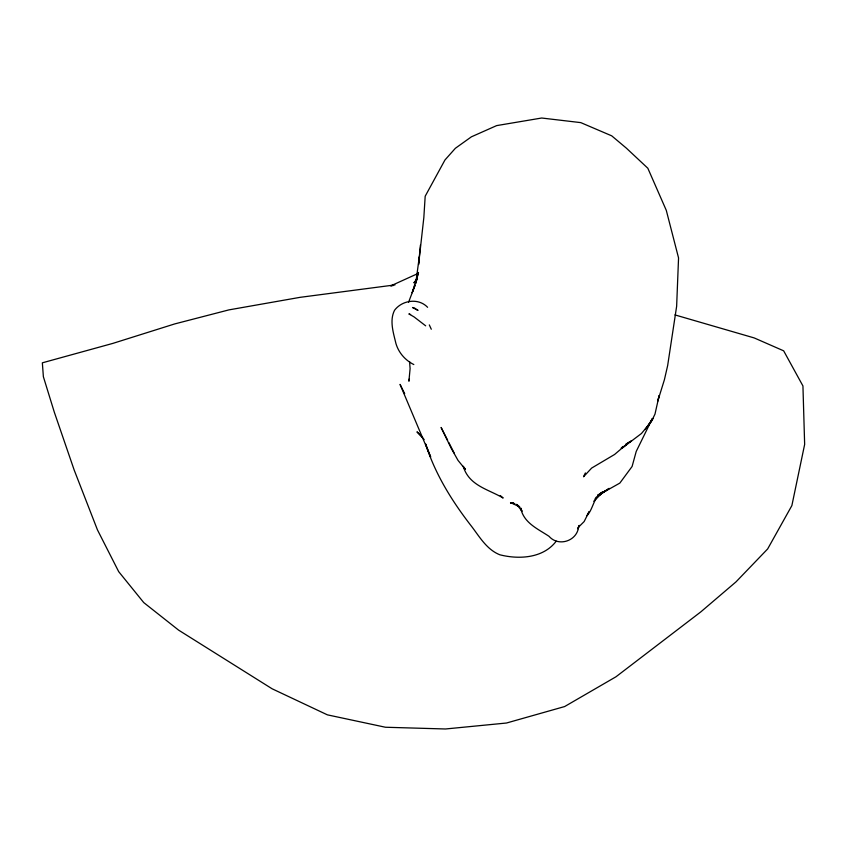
<?xml version="1.0" encoding="UTF-8"?>
<svg xmlns="http://www.w3.org/2000/svg" width="847" height="847" viewBox="0 0 847 847"><rect width="100%" height="100%" fill="white"/><g stroke="black" fill="none" stroke-linecap="round" stroke-linejoin="round"><path stroke-width="1.27" d="M420.43 245.048L418.587 264.508L423.839 217.531L425.183 196.229L444.971 159.967L455.379 148.278L471.398 136.822L496.638 125.61L541.688 118.019L580.788 122.624L611.714 135.838L626.378 148.161L647.839 168.246L666.293 210.363L678.553 257.922L676.637 306.286L667.658 365.555L664.397 379.752L657.78 401.044L659.146 395.602L654.985 414.109L651.407 421.51L641.475 433.484L621.889 448.307L626.526 444.315L614.594 454.468L591.661 468.063L583.562 476.766L584.43 474.807M419.286 256.895L415.771 283.173L418.492 272.438L412.171 292.744L415.168 284.952L408.55 302.294M416.089 282.909L417.455 274.46M409.408 378.683L408.91 381.224L410.096 368.657L409.567 361.521M584.864 473.822L585.404 472.944M645.128 429.524L652.995 418.397L648.58 425.3L652.264 418.714L636.224 451.43L632.095 466.485L619.835 483.097L602.069 493.07L599.74 494.934L609.215 488.37L602.069 493.07L593.758 501.265M595.06 498.904L596.373 497.083M417.211 278.695L413.897 282.803L417.518 279.023M556.225 541.159C543.361 558.289 519.031 559.645 499.878 554.796C486.877 549.661 479.698 537.03 471.641 526.463C452.213 501.509 435.242 474.288 425.607 443.976L430.668 456.988L400.049 384.39L404.675 393.643M621.179 448.158L622.958 446.454M625.827 444.135L631.248 441.065L627.955 442.917M418.249 273.38L390.711 285.894L393.23 285.534M606.081 490.392L597.686 495.273L602.948 491.811C593.546 496.395 593.673 508.391 587.066 515.611L589.067 511.715L584.144 521.561L578.469 527.215L579.253 525.373L577.855 528.824L578.586 526.919C577.082 541.095 558.438 547.141 549.068 536.342C537.93 528.899 523.552 522.938 520.672 507.967L522.059 511.313L516.67 504.336L519.74 506.898L510.783 502.705L514.849 503.7L510.508 502.8L513.568 503.171M394.967 284.91L300.124 297.329L228.881 309.896L174.641 323.946L112.736 343.427L42.35 362.823L43.377 376.714L54.293 412.118L74.144 469.937L97.447 529.873L118.675 571.63L143.746 602.588L178.569 630.104L272.12 688.791L327.387 714.847L385.48 727.245L445.49 728.981L506.495 723.02L564.631 706.557L615.991 676.774L700.861 611.841L736.001 581.878L767.657 548.941L791.871 505.595L804.65 444.4L802.935 385.946L783.655 350.827L754.211 337.932L674.943 314.904M414.998 308.319L412.553 307.503L418.016 310.404L415.094 308.52M410.615 314.502L408.868 313.909L414.014 316.873L425.681 325.83M413.823 364.559C405.311 360.335 398.619 352.712 395.941 343.543C393.442 332.924 389.292 320.642 394.533 310.298C402.134 300.113 418.503 297.699 427.597 307.302M500.27 495.548L503.15 498.025C488.084 489.111 468.963 485.712 463.214 466.263L465.331 469.143M422.632 437.253L416.978 431.843L424.167 439.572M465.151 469.122L458.036 460.408L451.218 448.307L441.096 427.449L447.618 440.207M448.804 442.526L454.14 452.965M429.302 324.909L431.292 329.229"/></g></svg>
